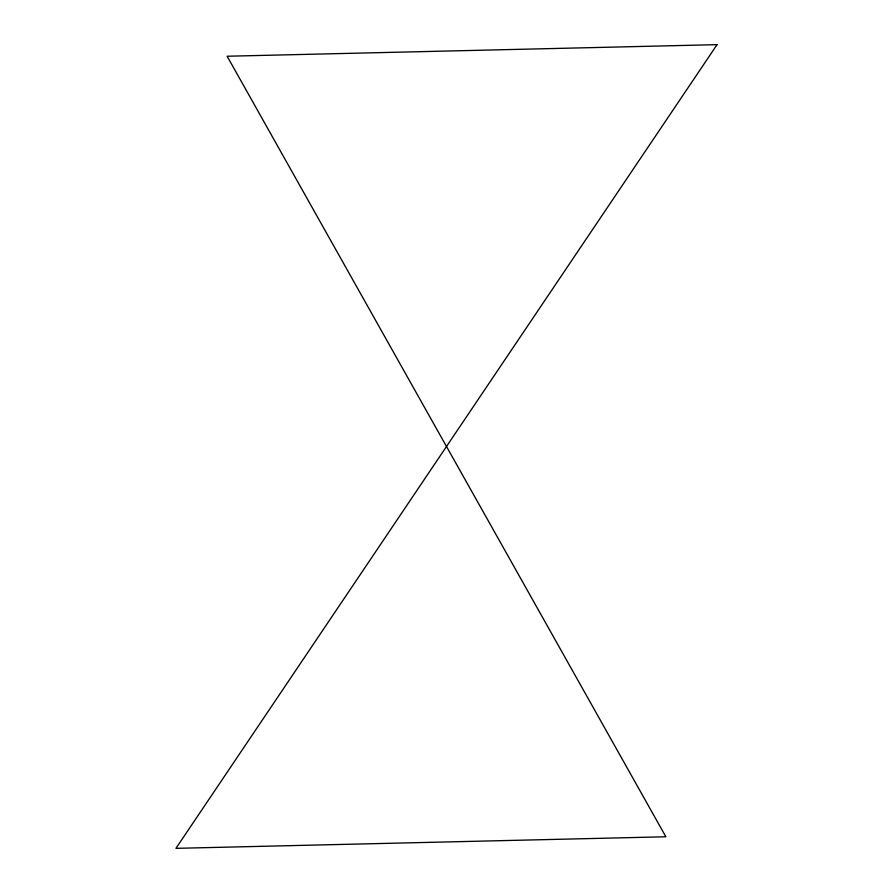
<?xml version="1.0" encoding="UTF-8"?>
<svg xmlns="http://www.w3.org/2000/svg" width="893" height="893" viewBox="0 0 893 893"><rect width="100%" height="100%" fill="white"/><g stroke="black" fill="none" stroke-linecap="round" stroke-linejoin="round"><path stroke-width="1.34" d="M717.057 44.65L175.943 848.35L665.865 836.763L227.135 56.237L717.057 44.65"/></g></svg>
